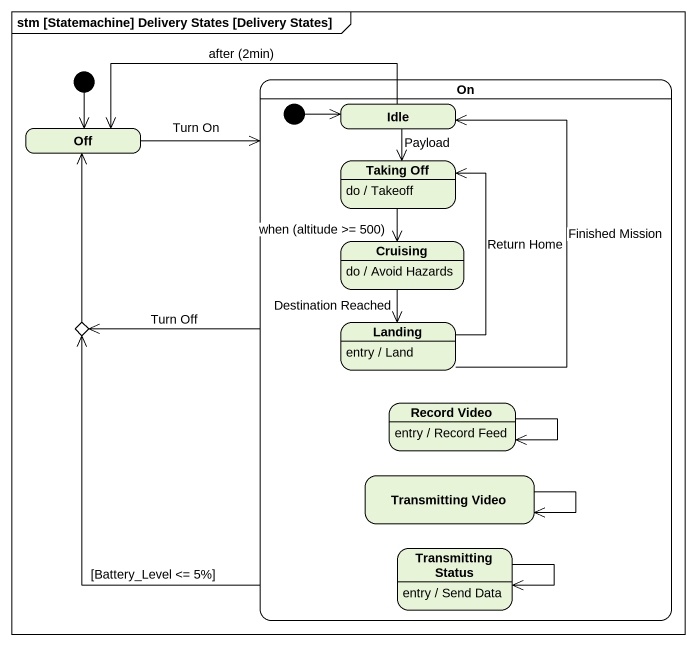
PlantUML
@startuml
mainframe stm [Statemachine] Delivery States [Delivery States]
hide empty description
state "On" as On_ {
  state Idle
  state "Taking Off" as Taking_Off
  Taking_Off : do / Takeoff
  state Cruising
  Cruising : do / Avoid Hazards
  state Landing
  Landing : entry / Land
  state "Record Video" as Record_Video
  Record_Video : entry / Record Feed
  state "Transmitting Video" as Transmitting_Video
  state "Transmitting Status" as Transmitting_Status
  Transmitting_Status : entry / Send Data
  [*] -right-> Idle
}
state Off
state choice1 <<choice>>
[*] --> Off
On_ -left-> choice1 : Turn Off
On_ -left-> choice1 : [Battery_Level <= 5%]
Off -right-> On_ : Turn On
Idle -left-> Off : after (2min)
Idle --> Taking_Off : Payload
Taking_Off --> Cruising : when (altitude >= 500)
Cruising --> Landing : Destination Reached
choice1 -up-> Off
Landing -up-> Idle : Finished Mission
Landing -up-> Taking_Off : Return Home
Record_Video --> Record_Video
Transmitting_Video --> Transmitting_Video
Transmitting_Status --> Transmitting_Status
@enduml
